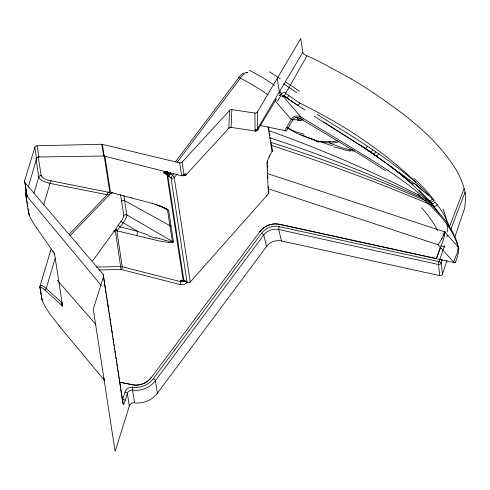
<?xml version="1.0" encoding="UTF-8"?>
<svg xmlns="http://www.w3.org/2000/svg" width="490" height="490" viewBox="0 0 490 490"><rect width="100%" height="100%" fill="white"/><g stroke="black" fill="none" stroke-linecap="round" stroke-linejoin="round"><path stroke-width="0.73" d="M41.184 175.873L38.287 157.063A2.046 2.034 -58.4 0 0 37.087 157.725L36.897 158.092M38.949 156.531L38.9 157.07L37.13 145.769L101.767 144.268A2.377 2.193 -11.8 0 1 102.41 144.342L179.677 162.87A2.37 2.187 -11.8 0 0 182.115 162.135L229.596 110.391A2.395 2.211 -11.8 0 1 231.844 109.613L254.892 113.074A2.389 2.199 -11.8 0 0 257.409 111.928L300.713 38.594L302.814 52.308L257.569 128.662A2.377 2.181 -0.5 0 1 255.051 129.721A11.233 4.367 12.1 0 0 255.504 131.057A2.377 2.04 -33 0 0 257.93 129.728L276.152 99.409A2.377 0.698 30.8 0 1 275.478 99.911M229.596 110.391L228.824 128.251L186.078 174.838A2.377 2.248 -8.7 0 1 183.64 175.561L182.207 175.218M231.844 109.613L231.078 127.382A2.45 2.248 -25.6 0 0 228.824 128.251A2.377 0.564 42.5 0 1 228.095 128.282M103.647 155.551L103.598 155.998L38.857 156.996M26.454 193.446L26.497 194.512A1.782 0.533 -10.8 0 0 25.964 194.248L25.829 193.066L26.509 193.195A2.174 1.721 -65.7 0 0 26.429 193.446M465.028 205.475L465.488 199.314L465.286 193.813M465.004 205.72L464.643 208.268L455.002 236.768M25.841 193.005L25.964 192.399A1.782 0.472 16.4 0 0 26.693 192.337M134.554 402.786A23.741 22.687 -11.2 0 0 157.345 393.25L266.56 246.47A14.247 13.616 -11.2 0 1 281.481 240.97L439.659 275.594A2.377 2.272 -11.2 0 0 442.482 274.039L441.165 262.977A2.377 0.606 20.1 0 0 438.795 261.58L279.116 226.625A16.617 15.882 -11.2 0 0 261.709 233.05L153.358 378.666A21.364 20.421 -11.2 0 1 132.845 387.253L132.606 390.095L134.554 402.786A4.747 4.539 -11.2 0 0 129.299 406.057L115.107 451.406L93.278 309.227L103.543 276.415A2.377 2.291 -45.1 0 0 103.151 274.327L25.002 182.721A2.383 2.199 -11.8 0 1 24.592 180.767L34.845 147.423A2.37 2.187 -11.8 0 1 37.13 145.769M103.911 155.551L103.745 155.992M103.611 155.979L101.767 144.268M444.24 232.922L444.271 232.775A11.736 2.86 -52.6 0 0 444.363 232.346L444.369 232.119A11.65 2.75 -52.1 0 0 444.381 231.776L267.981 173.742M279.116 226.625L278.688 229.528L281.481 240.97M269.292 189.115L438.005 244.718A12.648 2.658 -56.9 0 0 438.832 243.536L439.163 243.052A12.538 2.64 -56.9 0 0 441.441 239.347L441.974 238.379A12.091 2.542 -56.9 0 0 443.156 235.984A11.87 2.499 -56.9 0 0 443.879 234.177L444.124 233.393A11.717 2.909 -53 0 0 444.271 232.897M26.582 200.11L25.425 192.546L26.282 189.618M28.193 187.37L36.591 158.791L34.845 147.423M104.254 155.593L104.021 155.992M34.031 193.121L38.784 177.098L35.978 158.84M43.616 205.047L50.035 183.389A2.377 1.17 -78.8 0 1 51.254 180.883L108.48 192.233A6.878 2.211 0.1 0 1 110.838 192.974M44.847 270.002L39.868 286.638L40.394 290.068M44.908 269.794L50.268 251.891M55.125 258.579L46.201 288.402A2.377 1.752 -47.6 0 0 45.815 290.778L62.604 306.134L54.672 254.475A2.377 2.248 -8.7 0 1 54.194 252.748M444.075 233.559L443.879 234.177M103.543 276.415L123.198 404.428A2.377 2.248 -8.7 0 0 122.794 402.394L122.751 399.209L124.962 392.153A7.123 6.811 -11.2 0 1 132.845 387.247M123.211 404.477L123.762 404.14L124.687 401.923A7.001 0.968 -74.8 0 0 125.158 400.508L127.363 393.458A4.753 4.563 -12.6 0 1 132.619 390.163A23.741 22.663 -10.9 0 0 155.41 380.638L263.761 235.022A14.247 13.616 -10.7 0 1 278.688 229.528L438.366 264.484A2.377 2.266 -12.8 0 0 441.165 262.977L442.219 260.098M442.482 274.039L446.966 260.656M440.461 247.444L436.382 258.591L279.723 224.298A18.994 18.148 -11.2 0 0 259.829 231.635L151.428 377.404A18.994 18.148 -11.2 0 1 134.009 385.122L119.842 382.274M436.357 258.708L441.098 245.753L444.216 246.801A2.377 0.606 20.2 0 1 444.883 247.046M444.216 246.801L438.446 263.271L439.659 275.594M259.804 231.752A18.994 18.148 -11.2 0 1 279.698 224.414L453.415 262.438A2.383 0.637 14.3 0 0 455.596 262.248L458.107 254.102L458.677 249.257A2.377 2.242 -13.2 0 0 458.266 247.04C456.325 238.244 450.965 227.366 444.798 219.845C418.411 186.855 380.742 165.565 345.26 143.833L300.915 117.018L298.404 116.008L295.017 116.099L291.979 118.041L284.898 130.573L260.527 125.544M453.415 262.438L457.219 252.932L458.266 247.04L444.344 231.556M443.707 234.649L443.156 235.984M450.935 229.044L465.084 192.117L463.185 185.275L460.716 178.776A419.716 125.514 15.6 0 0 455.927 169.485C435.916 137.261 404.697 114.127 373.827 93.069M464.146 188.485L449.355 227.127C446.488 217.805 441.196 209.426 435.004 201.966M104.56 155.563L104.229 156.083L181.484 175.739L181.802 175.212M70.015 235.745L109.65 194.536A4 0.956 -53.3 0 0 109.999 193.783L110.287 193.348A2.713 1.978 66.5 0 1 110.397 193.244L110.82 192.98A1.115 0.361 0.1 0 1 111.071 192.901M184.944 280.739A2.377 1.372 -62.9 0 1 183.879 280.439L184.111 280.562A4.845 1.133 36.9 0 1 184.84 280.984L187.076 282.405A2.377 2.248 -8.7 0 0 190.255 282.007L266.94 195.467A2.364 0.582 -51 0 0 268.336 193.091L267.001 163.605A20.874 5.145 -51 0 1 269.096 157.021L269.751 155.759A28.677 7.068 -51 0 1 270.743 153.964L272.036 151.765A2.377 1.127 31.1 0 0 272.152 150.595M441.974 238.379L441.441 239.347M385.887 170.924L362.41 155.961L299.072 117.802L295.923 117.379L293.339 118.788L286.466 131.044A2.505 0.674 14.3 0 0 284.898 130.573M61.967 302.728L61.991 302.257M434.03 200.833C396.582 159.507 349.695 127.535 299.776 103.108A2.377 1.078 -55.9 0 1 297.105 105.062L283.238 95.611A2.377 0.919 -62.8 0 0 284.304 95.483A2.377 0.919 -62.8 0 0 285.572 93.547L307.077 55.707A205.163 61.354 15.6 0 1 321.74 62.763L351.526 79.068M92.702 260.809L113.374 232.291A5.5 1.311 -53.3 0 1 114.544 230.79L114.972 230.325A3.295 0.784 -53.3 0 1 115.462 229.859A7.626 1.819 -53.3 0 1 118.053 225.498L120.963 221.48A7.068 1.684 -53.3 0 0 123.799 215.52L120.595 194.714M175.432 161.871L238.599 77.855A9.475 2.125 -56.7 0 1 243.769 73.114M177.178 162.245L240.345 78.229A228.273 210.614 -11.8 0 1 268.214 94.968M114.544 230.796L114.562 230.778A2.377 0.674 40.9 0 1 114.011 231.011L113.888 231.115M174.079 173.619L172.523 175.304A2.377 0.331 -55.1 0 0 171.035 177.858L187.076 282.405A2.377 0.741 -57.6 0 0 187.756 282.442M177.319 174.091L174.207 177.454A2.377 2.248 -8.7 0 1 171.035 177.858L168.97 176.418A4.845 1.133 36.8 0 1 167.764 175.506A2.377 0.392 -50.9 0 0 169.773 173.491L170.244 173.748M69.102 234.404L107.255 194.738A2.377 1.17 -78.8 0 1 108.48 192.233M114.182 230.864L114.011 231.011A2.377 1.421 75.4 0 1 115.334 230.361L121.03 269.555A2.37 2.266 -11.2 0 1 121.557 269.598M114.323 230.741L114.574 230.521A2.377 1.537 48.7 0 0 115.462 229.859M339.368 141.481C333.341 144.036 326.787 142.713 320.57 141.751A11.362 3.283 19.3 0 0 319.756 141.659M184.479 280.219L183.787 280.488M187.572 282.185A7.123 6.805 -11.2 0 1 180.516 284.617L180.149 284.531A2.377 0.312 -75.7 0 0 180.663 281.677L180.559 280.997L183.193 280.452A2.377 1.684 88.4 0 0 184.485 280.494M167.39 171.745C163.195 171.58 163.164 173.043 167.004 174.863L183.193 280.452A3.889 1.825 63 0 1 183.854 280.372M337.671 140.857L332.042 141.665L321.765 141.285A23.894 7.142 15.6 0 0 320.307 141.267L318.518 141.677A2.377 2.211 -20.8 0 1 318.892 141.788A2.377 2.211 -22.1 0 0 318.524 141.684M117.331 230.937L157.572 240.59A56.509 16.764 16.7 0 0 166.594 242.183L168.425 242.379M180.149 284.531L121.679 269.629A2.377 0.312 -75.7 0 0 122.194 266.768L116.89 230.931A1.072 0.319 16.7 0 0 117.196 230.955M354.484 150.896L349.56 150.712M292.328 119.756L303.414 119.854M169.791 173.448A1.537 1.305 51.1 0 0 169.277 173.295A2.958 2.646 72 0 0 168.799 173.252L167.347 173.387M353.1 149.897C344.929 149.493 337.261 145.94 329.721 143.074A2.377 1.372 -87.2 0 0 328.998 141.628M96.457 267.013L120.901 266.621A4.747 4.514 -9.9 0 1 121.949 266.713L180.908 281.732A4.747 4.557 -12.6 0 0 184.84 280.831M98.876 269.91L121.03 269.555M167.09 171.831L167.85 171.892M295.605 117.343L297.577 118.139L301.209 118.684M115.971 230.196L116.743 230.514M50.035 183.389L107.255 194.738A7.999 1.599 -18.2 0 1 108.143 194.579L109.65 194.536M119.793 382.145L134.04 385.005A18.994 18.148 -11.2 0 0 151.453 377.288M344.084 149.615L333.843 146.816M116.363 229.59L117.202 230.471M165.179 240.321L170.422 241.558L172.345 241.49L167.494 209.867L165.461 208.471L159.905 206.008M159.299 238.599L155.9 237.534M271.289 142.504C323.964 159.25 375.769 178.758 426.355 201.029M271.478 145.426C324.876 162.754 377.557 182.305 429.271 204.152M270.841 138.168L283.851 142.498A1353.068 1274.386 -13.2 0 1 423.127 198.444M444.357 231.599L445.716 232.052M147.925 234.918L137.641 231.372L120.209 226.937L118.047 225.498M287.887 127.198C295.55 134.572 306.464 136.728 316.026 140.581M152.219 203.032L152.794 203.246M306.507 136.973L316.179 140.765A17.242 5.041 18.9 0 1 316.999 141.114M305.466 136.563L305.987 136.771M318.678 142.002L310.654 138.486M317.005 141.114L317.134 141.163A3.35 1.017 17.3 0 1 318.947 141.996M120.963 221.48L137.641 231.372A4.747 0.631 -75.7 0 0 136.967 235.831M183.879 280.439L167.764 175.506M403.846 177.013L416.359 188.295L426.533 199.105L429.069 200.465M159.06 205.494L167.507 209.922A4.747 4.49 -8.7 0 0 168.646 210.369L173.478 241.864A4.361 1.292 16.7 0 1 172.645 242.452M170.391 173.834L172.523 175.304A2.377 0.594 42.8 0 1 174.207 177.454L190.255 282.007A2.377 0.41 41.5 0 1 189.728 282.007M300.811 134.395L301.332 134.695M123.792 215.526A2.377 2.248 -8.7 0 1 126.861 214.957L172.339 241.417A4.747 4.49 -8.7 0 0 173.478 241.864M323.633 122.004L361.412 145.965M317.183 114.452C350.901 135.54 385.44 155.998 415.575 182.182A2.377 2.027 -48.4 0 1 412.286 183.732L395.216 169.779L374.372 154.846M314.378 116.351L365.075 148.347M361.106 145.744L364.413 147.906A2.377 1.74 -56.7 0 0 367.5 146.167M304.945 110.054L302.918 108.719M362.465 146.657L362.796 146.878M363.788 147.533L362.716 146.822M302.924 108.719L291.201 100.781M363.702 147.478L364.774 148.188M365.754 148.844L364.646 148.109M365.957 148.978L368.952 151.006M365.589 148.733L369.435 151.337M367.053 149.713L367.414 149.958M364.958 148.299L366.055 149.034M366.404 149.279L367.132 149.769M299.776 103.108L288.812 95.526A30.631 28.157 -74.4 0 0 285.578 93.541M365.24 148.458L366.545 149.346M367.377 149.928L370.434 151.998M370.342 151.937L370.869 152.298M369.007 151.036L374.219 154.742M370.795 152.249L372.29 153.272M372.265 153.254L372.498 153.413A2.377 1.77 -53.5 0 0 375.695 151.845M373.362 154.007L372.449 153.382M373.294 153.964L376.724 156.347M372.467 153.309L374.611 154.871M290.503 100.297L291.207 100.787M289.811 99.813L285.609 96.842M376.718 156.341L380.865 159.281M283.496 95.329L284.904 96.34M380.853 159.275L387.835 164.371M367.347 149.756L372.271 153.339M387.817 164.358L392.582 167.966M389.74 165.798L397.372 171.708M370.85 152.078L371.928 152.898M373.545 154.136L375.218 155.428A2.377 1.807 -55.8 0 0 378.507 153.835M393.047 168.321L395.338 170.104M395.798 170.465L399.142 173.129M284.194 95.875L286.258 97.528A2.377 0.888 -54.4 0 0 288.812 95.526M397.592 171.886L400.232 174.017M37.032 157.719L36.646 157.4M399.362 173.307L400.881 174.544M400.446 174.189L401.733 175.249M401.096 174.722L402.584 175.953M401.947 175.426L404.054 177.184M417.315 194.016L429.314 204.587L439.058 214.602M402.792 176.131L403.638 176.835M38.263 157.155L38.055 156.579M45.815 290.778C44.615 289.909 40.78 285.603 40.284 288.635L41.975 299.653C45.588 309.613 52.963 317.753 59.302 326.071L104.799 380.767M61.758 302.63L46.201 288.402C44.841 287.489 40.223 283.14 39.868 286.638A2.377 2.248 -8.7 0 0 40.284 288.635M419.134 190.053L431.384 202.982M438.005 244.718L453.569 262.021A2.377 0.6 20.3 0 0 455.663 262.052M439.597 215.208L439.898 215.557M431.684 203.319L439.071 213.303M440.051 215.729C448.258 225.143 455.418 235.929 458.413 248.191M57.324 280.243L95.856 324.57M281.732 94.668L300.915 117.018A2.377 1.078 -57.4 0 1 300.658 118.629M275.631 101.35L291.023 119.272A2.377 0.723 28.5 0 1 292.414 120.081M434.936 201.892L434.936 201.892A2.377 2.156 -40.5 0 1 431.77 203.417L429.124 202.248L428.413 201.359M426.533 199.105L427.029 199.687M104.15 378.09L103.476 377.294L103.831 379.597M268.318 190.169L268.434 190.31A4.747 1.439 -45.6 0 1 268.44 190.396M25.897 194.946L101.399 285.664M427.764 200.569L430.385 201.874A2.377 2.15 -42 0 0 433.601 200.355M430.955 204.593L434.011 206.155A2.377 2.162 -37.6 0 0 437.154 204.642M25.964 192.399A1.188 0.312 16.4 0 0 25.425 192.546A2.377 2.26 -10.1 0 0 25.835 194.555L28.855 214.173L29.964 217.15L35.066 225.706L53.092 251.542A4.612 0.747 52.8 0 1 54.66 254.469M439.297 213.658L439.518 214.014M29.682 215.367L29.382 214.767M42.397 300.076L41.999 299.151M29.124 214.204L27.912 208.746M41.895 298.863L40.982 293.884M458.536 248.663L458.432 248.259L458.677 249.257M458.095 246.341L458.089 246.299A2.377 2.242 -13.8 0 1 458.499 248.522M266.56 246.47L263.761 235.022A2.377 0.484 36.7 0 0 261.709 233.05M168.646 210.369L166.655 208.764L161.081 206.4A56.491 16.758 16.7 0 0 151.845 203.338L110.458 192.319A2.377 2.248 -8.7 0 0 109.809 192.245L102.41 144.342M270.811 140.655L270.946 141.5M271.221 143.196L271.552 145.267M271.699 146.179L272.091 148.629M269.316 131.326L269.451 132.178M269.721 133.874L269.996 135.565M270.266 137.261L270.535 138.958M268.814 128.172L268.998 129.329M267.993 126.53L272.036 151.765A2.377 2.248 -9.1 0 0 272.244 149.07M277.328 78.761L279.416 92.359M182.115 162.135L184.062 174.826A2.419 2.334 -42.4 0 1 181.649 175.683L179.677 162.87M157.351 393.25L155.416 380.638A2.377 0.484 36.7 0 0 153.358 378.666M123.89 195.614L126.861 214.957M104.909 156.181L110.458 192.319L111.965 192.925A2.707 2.223 -79 0 0 111.071 192.889A3.265 1.054 0.1 0 1 109.693 192.252M129.299 406.057L127.363 393.458A2.377 0.619 17.4 0 0 124.962 392.153M103.133 274.339L105.913 292.42M106.14 293.927L106.373 295.433M106.606 296.94L106.838 298.447M107.065 299.954L107.298 301.46M107.531 302.967L108.339 308.235M108.572 309.741L108.805 311.248M109.031 312.755L109.264 314.262M109.497 315.768L109.729 317.275M109.956 318.782L110.305 321.042M110.538 322.549L110.771 324.055M110.997 325.562L111.23 327.069M111.463 328.576L112.155 333.096M112.504 335.356L112.737 336.863M112.963 338.37L113.662 342.89M113.888 344.397L114.121 345.903M114.47 348.163L114.703 349.664M114.93 351.171L115.162 352.678M115.395 354.184L115.628 355.691M115.854 357.198L116.087 358.704M116.32 360.211L116.669 362.471M116.896 363.978L117.128 365.485M117.361 366.992L117.594 368.498M117.827 370.005L118.053 371.512M118.286 373.019L118.635 375.279M118.862 376.786L119.095 378.292M119.327 379.799L119.56 381.306M119.793 382.812L120.601 388.086M120.828 389.593L122.684 401.641M25.002 182.721L27.042 196L25.835 194.555A1.188 0.312 -39.8 0 1 25.964 194.248M24.592 180.767L26.497 193.189A4.404 0.588 -75.7 0 1 26.705 192.423M26.748 201.188L27.079 203.35M27.244 204.428L27.575 206.59M40.511 290.833L40.921 293.504M465.084 192.117L465.267 193.648M267.301 165.063L267.436 168.033M267.522 170.006L267.552 170.704M267.773 175.579L267.895 178.36M268.269 186.61L268.434 190.31M257.409 111.928L257.569 128.662A8.74 3.534 7.5 0 0 257.93 129.728A2.377 0.692 31.1 0 1 257.017 130.169M254.892 113.074L255.051 129.721M41.068 175.426A2.377 2.248 -8.7 0 0 38.784 177.098L38.912 177.588A23.483 7.485 1.7 0 0 50.053 183.376M166.337 173.595A7.901 7.16 60.3 0 1 163.881 173.184M167.476 171.714A4.735 4.306 -13 0 1 163.856 172.217M167.133 172.094A9.365 8.318 -64.1 0 1 163.819 172.443M131.724 197.201A4.747 0.631 -75.7 0 1 131.087 197.568M171.065 226.117A4.747 4.49 -8.7 0 1 169.92 225.67L124.662 200.637A2.377 2.248 -8.7 0 0 121.594 201.2M172.78 242.532A13.469 3.994 16.7 0 1 168.376 242.329M117.386 231.004A5.029 1.366 -43.7 0 1 120.234 226.968L123.119 222.919A9.451 1.997 -54.8 0 0 126.867 214.951M182.776 280.458A7.889 6.37 -50.7 0 1 180.608 280.776M168.652 173.307A2.377 1.201 -62.9 0 1 166.98 174.844M238.599 77.855A2.377 0.631 36.9 0 1 240.345 78.229M240.339 78.204A11.852 2.744 -58 0 1 247.413 72.747M332.637 145.861A71.068 11.956 23.3 0 1 318.182 140.942M269.402 130.812A1262.369 1194.075 -8.7 0 1 419.446 195.455M425.247 198.432A1262.369 1194.075 -8.7 0 1 426.539 199.099M413.983 178.329A430.882 116.755 14.3 0 1 434.036 200.33M41.975 299.653A2.377 2.248 -8.7 0 1 41.558 297.657M28.83 214.063A2.377 2.248 -8.7 0 1 28.42 212.066M168.97 176.418A2.377 0.331 -55.1 0 1 170.459 173.864A7.105 6.774 8.3 0 0 170.986 173.246A2.377 0.631 36.9 0 1 170.293 172.713M167.562 175.365A2.352 0.41 48.5 0 1 167.788 175.579M167.286 173.148A12.079 9.555 37 0 1 166.275 173.123M168.119 172.26A4.796 4.575 17.5 0 1 163.966 172.86M166.747 174.434A4.851 1.084 51.7 0 1 167.114 174.685M185.912 281.009A2.377 0.741 -57.6 0 1 185.042 281.113M266.94 195.467A2.377 0.41 41.5 0 1 266.321 195.412M268.538 190.451A2.377 2.217 -2.6 0 1 268.324 193.103M183.824 280.623A12.048 10.682 -79.8 0 1 182.825 280.923M184.356 280.256A4.796 4.398 -27.9 0 1 180.565 280.99M267.307 161.094A2.377 2.217 -2.5 0 1 267.001 163.605M269.414 155.63A2.377 1.507 26.9 0 1 269.096 157.021M117.03 230.122A2.377 1.299 -63.1 0 1 116.479 230.337M117.288 230.551A4.147 0.802 47.9 0 1 117.343 230.698M115.334 230.282A5.421 4.698 -52.9 0 1 116.491 230.282M61.611 302.606A3.975 3.902 17.8 0 0 62.702 306.036A3.975 3.35 -52 0 1 62.071 303.23M249.128 70.186A220.831 195.057 -9.1 0 1 274.731 85.456M246.55 72.502A2.377 2.279 -19.6 0 1 247.407 72.753M360.15 145.138A533.432 504.663 -8.8 0 1 362.496 146.62M280.341 78.963A215.465 13.236 34.8 0 1 269.586 71.803M165.118 240.222A67.939 19.741 21.7 0 1 159.262 238.495M156.132 238.269A159.109 47.408 21.9 0 1 148.06 235.623M155.061 204.183A67.939 18.743 21.6 0 1 159.875 206.076M115.413 229.761A1.831 1.384 73.2 0 1 116.357 229.651M112.026 192.374A7.656 1.825 -53.3 0 1 109.987 193.795M442.942 209.193A451.37 135.209 8.1 0 1 447.199 232.027M25.841 194.555A2.383 2.266 -9.7 0 1 25.431 192.552M112.614 192.833A5.341 1.452 -43.7 0 1 111.916 192.98M51.279 180.871A21.082 6.787 0.1 0 1 41.136 175.873M104.297 380.02A2.328 0.57 -51.1 0 1 104.664 379.119M104.137 380.142A2.334 0.655 -40.3 0 1 104.407 379.34M59.982 326.144A2.377 0.619 -39.8 0 1 59.302 326.071M53.092 251.542A2.377 0.557 -34.9 0 1 53.171 250.984M36.548 227.862A2.377 0.557 -34.9 0 1 36.627 227.305M316.007 140.593A10.939 3.271 15.6 0 1 318.574 141.665M298.294 119.591A2.377 1.36 -87.1 0 1 297.577 118.139M302.789 135.791A2.377 0.631 -69.5 0 1 302.391 135.503M444.124 233.393A11.619 2.444 -56.9 0 0 444.344 232.364L444.369 232.119A11.491 2.419 -56.9 0 0 444.369 231.788M50.39 251.566A2.377 2.248 -8.7 0 1 50.672 251.125M50.188 251.664A23.544 7.54 1.7 0 1 51.646 249.018M114.568 230.508A2.358 2.04 59.3 0 1 115.965 230.043M116.981 230.521A1.145 0.453 10.3 0 1 117.03 230.655M350.068 151A48.522 8.41 23.8 0 1 344.605 149.952M303.984 134.113A29.829 7.044 8.8 0 1 286.938 127.633M297.565 120.626A29.829 7.044 8.8 0 1 301.46 120.65M305.013 136.306A74.707 20.764 19 0 1 302.961 135.467M318.745 141.72A3.001 0.858 19.1 0 1 319.811 141.702M421.663 207.901A451.394 130.138 11.4 0 1 437.631 230.68M444.497 231.213A11.876 2.101 -70 0 1 441.135 245.919M439.665 259.198A2.377 0.606 20.1 0 1 442.035 260.6M447.223 235.323A11.87 1.654 -72.1 0 1 446.917 236.964M444.424 245.686A11.87 1.654 -72.1 0 1 444.142 246.47M182.568 175.261A1.782 0.772 -82 0 1 181.649 175.683M26.938 196.08A10.798 10.67 72.1 0 1 25.835 194.31M27.122 195.92A7.038 5.096 -56.8 0 1 26.644 194.432M36.591 158.791A1.782 0.472 16.4 0 1 35.991 159.03M38.312 157.143A2.321 1.887 -5.7 0 1 38.581 157.094M122.751 399.209A2.377 0.619 17.4 0 1 125.158 400.508M36.474 158.736A1.942 1.433 -61.4 0 1 36.689 158.19M255.964 130.554A2.377 0.343 -81.5 0 1 255.504 131.057L231.078 127.382A2.377 0.343 -81.5 0 0 231.464 127.124M184.056 174.857A3.62 0.894 -51 0 1 185.998 173.956M183.989 174.758A2.383 1.384 62.2 0 1 182.574 175.359M185.453 174.918A2.377 0.564 42.5 0 0 186.078 174.838L185.949 174.005A2.377 2.248 -8.7 0 1 183.511 174.728L183.64 175.561A2.377 0.417 -76.5 0 0 184.167 175.132M306.752 55.787A9.573 3.056 14.9 0 1 302.747 52.289M351.544 79.068A386.457 115.567 15.6 0 1 373.809 93.069M281.566 93.725A6.768 4.986 78.9 0 1 285.664 92.751M299.427 91.305A200.073 25.486 37.3 0 1 285.891 82.075M432.284 198.903A2.377 2.131 -41 0 1 429.007 200.386M372.768 149.762A2.377 1.77 -55.8 0 1 369.601 151.447M281.548 96.175A6.891 3.35 39 0 1 282.932 96.934M279.416 92.359A9.512 2.854 30.8 0 0 280.298 94.19A2.377 1.593 57.1 0 1 279.067 95.746M280.133 91.152A9.494 2.854 30.8 0 0 281.413 93.468A2.377 1.666 71.2 0 1 279.594 95.219M280.445 94.533A10.302 7.142 -87.9 0 1 281.487 93.725M277.524 101.13A15.803 6.542 -67.3 0 1 280.605 96.395M415.716 184.16A433.717 115.285 14.8 0 1 422.331 190.5M296.885 92.757A200.575 26.613 37.5 0 1 283.477 83.576M457.078 242.697A2.383 2.254 -17.5 0 1 457.482 244.92M398.548 172.008A466.664 119.86 15.1 0 1 428.297 195.51"/></g></svg>
